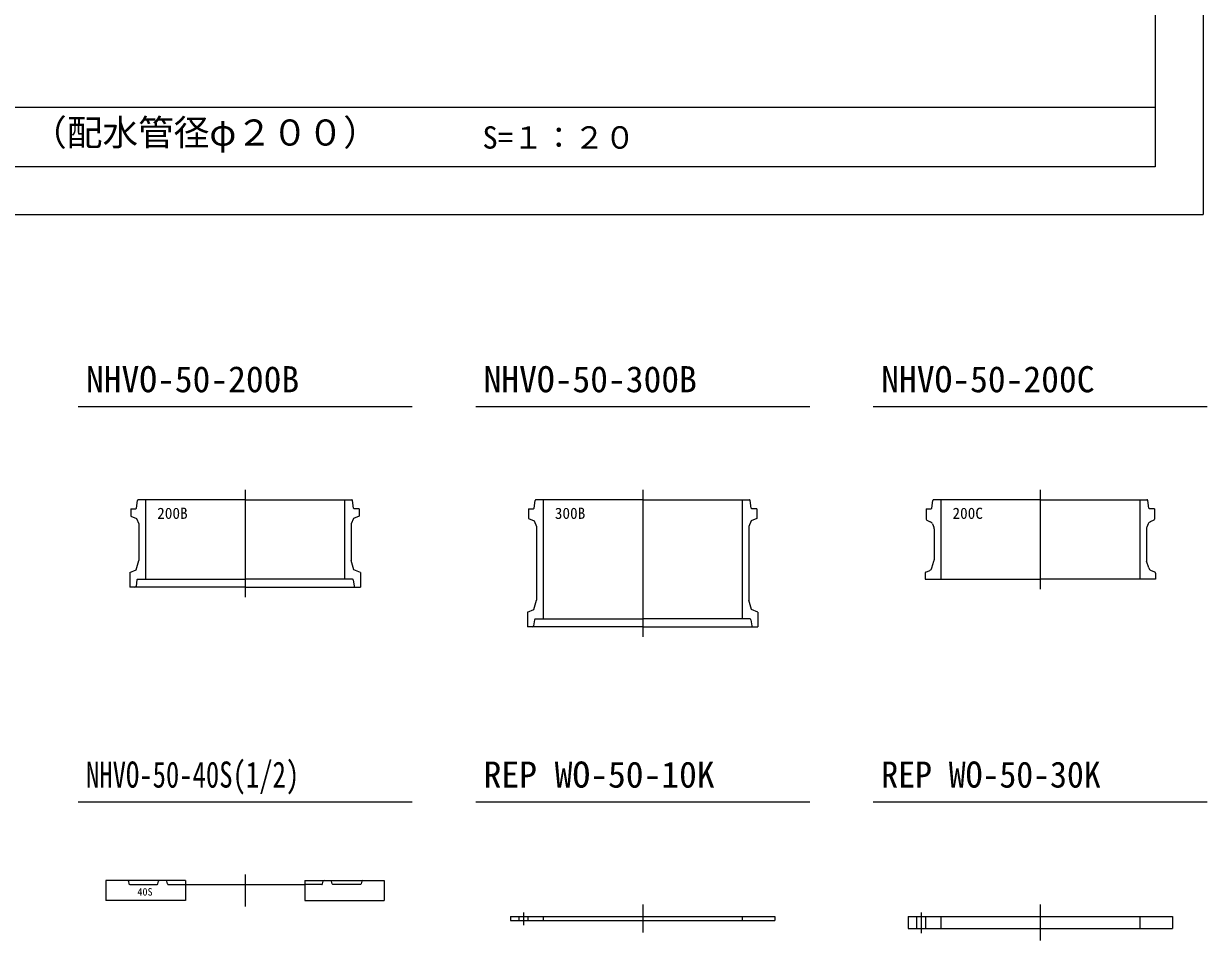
# Model space of a CAD drawing. Units: millimetres at full size, sheet at 1:20; details may follow other scales. Extents: x -5803 to 5817, y -3160 to 3160.
# Drawn here: x -1322 to 1655, y -2745 to -439 of the extents above; entities that cross this region are included whole.
import ezdxf
from ezdxf.enums import TextEntityAlignment as Align

# ---------------------------------------------------------------- set-up
doc = ezdxf.new("R2010")
doc.units = ezdxf.units.MM
doc.header["$LTSCALE"] = 20
for name, color, linetype, lineweight in [('0-7_TEMP01', 3, 'Continuous', 18), ('0-9_躯体', 7, 'Continuous', 9), ('0-C_図面標題', 3, 'Continuous', 18), ('0-D_図面枠', 3, 'Continuous', 18)]:
    doc.layers.add(name, color=color, linetype=linetype, lineweight=lineweight)
doc.layers.add('0-F_注釈', color=1, linetype='Continuous')
doc.styles.add('ＭＳ ゴシック', font='')
doc.styles.get('ＭＳ ゴシック').set_extended_font_data('MS Gothic')

msp = doc.modelspace()

# ---------------------------------------------------------------- linework, layer by layer
at = {"layer": '0-7_TEMP01'}
for p, q in [((-4296.06, -919.63), (1643.94, -919.63)), ((-765.26, -1611.96), (-765.26, -1881.95)), ((234.74, -1611.96), (234.74, -1981.95)), ((1234.74, -1611.96), (1234.74, -1861.96)), ((-765.26, -2579.89), (-765.26, -2659.88)), ((-915.26, -2604.89), (-615.27, -2604.89)), ((-65.27, -2675.36), (-65.27, -2707.28)), ((234.74, -2655.37), (234.74, -2725.37)), ((934.74, -2675.36), (934.74, -2727.28)), ((1234.74, -2655.37), (1234.74, -2745.37))]:
    msp.add_line(p, q, dxfattribs=at)
msp.add_lwpolyline([(-4296.06, 3160.37), (1643.94, 3160.37), (1643.94, -919.63)], dxfattribs=at)
at = {"layer": '0-9_躯体'}
for p, q in [((-1185.26, -1402.36), (-345.26, -1402.36)), ((-185.26, -1402.36), (654.74, -1402.36)), ((814.74, -1402.36), (1654.74, -1402.36)), ((-765.26, -1636.96), (-1033.51, -1636.96)), ((-1015.26, -1636.96), (-1015.26, -1836.96)), ((-765.26, -1636.96), (-497.02, -1636.96)), ((-515.27, -1636.96), (-515.27, -1836.96)), ((234.74, -1636.96), (-33.51, -1636.96)), ((-15.27, -1636.96), (-15.27, -1936.96)), ((234.74, -1636.96), (502.98, -1636.96)), ((484.73, -1636.96), (484.73, -1936.96)), ((1234.74, -1636.96), (966.49, -1636.96)), ((984.74, -1636.96), (984.74, -1836.96)), ((1234.74, -1636.96), (1502.98, -1636.96)), ((1484.74, -1636.96), (1484.74, -1836.96)), ((-1052.27, -1659.95), (-1052.27, -1677.95)), ((-1052.27, -1659.95), (-1040.02, -1659.95)), ((-1038.04, -1658.21), (-1035.49, -1638.69)), ((-492.49, -1658.21), (-495.04, -1638.69)), ((-478.27, -1659.95), (-490.5, -1659.95)), ((-478.27, -1659.95), (-478.27, -1677.95)), ((-52.27, -1659.95), (-52.27, -1683.95)), ((-52.27, -1659.95), (-40.02, -1659.95)), ((-38.04, -1658.21), (-35.49, -1638.69)), ((507.51, -1658.21), (504.96, -1638.69)), ((521.74, -1659.95), (509.5, -1659.95)), ((521.74, -1659.95), (521.74, -1683.95)), ((947.74, -1659.95), (947.74, -1685.97)), ((947.74, -1659.95), (959.98, -1659.95)), ((961.97, -1658.21), (964.51, -1638.69)), ((1507.51, -1658.21), (1504.96, -1638.69)), ((1521.73, -1659.95), (1509.49, -1659.95)), ((1521.73, -1659.95), (1521.73, -1685.97)), ((-1052.27, -1677.95), (-1038.26, -1683.95)), ((-1038.26, -1683.95), (-1032.26, -1697.95)), ((507.74, -1689.96), (501.74, -1703.95)), ((521.74, -1683.95), (507.74, -1689.96)), ((949.56, -1688.74), (958.06, -1692.38)), ((1519.92, -1688.74), (1511.41, -1692.38)), ((-1032.26, -1697.95), (-1032.26, -1789.96)), ((-498.26, -1697.95), (-498.26, -1789.96)), ((-32.27, -1703.95), (-32.27, -1889.96)), ((501.74, -1703.95), (501.74, -1889.96)), ((963.32, -1697.63), (966.93, -1706.07)), ((967.74, -1710), (967.74, -1788.46)), ((1501.73, -1710), (1501.73, -1788.46)), ((1506.16, -1697.63), (1502.55, -1706.07)), ((-491.26, -1812.95), (-498.26, -1789.96)), ((-475.26, -1819.95), (-491.26, -1812.95)), ((946.54, -1819.17), (956.52, -1814.8)), ((962.07, -1808.55), (967.31, -1791.38)), ((1507.39, -1808.55), (1502.17, -1791.38)), ((1522.94, -1819.17), (1512.95, -1814.8)), ((-1055.26, -1819.95), (-1055.26, -1856.95)), ((-1037.48, -1838.7), (-1039.43, -1854.33)), ((-1035.5, -1836.96), (-765.26, -1836.96)), ((-495.03, -1836.96), (-765.26, -1836.96)), ((-493.05, -1838.7), (-491.09, -1854.33)), ((-475.26, -1819.95), (-475.26, -1856.95)), ((944.74, -1821.91), (944.74, -1836.96)), ((944.74, -1836.96), (1234.74, -1836.96)), ((1524.74, -1836.96), (1234.74, -1836.96)), ((1524.74, -1821.91), (1524.74, -1836.96)), ((-765.26, -1856.95), (-1055.26, -1856.95)), ((-765.26, -1856.95), (-475.26, -1856.95)), ((-39.27, -1912.95), (-32.27, -1889.96)), ((508.74, -1912.95), (501.74, -1889.96)), ((-55.26, -1919.95), (-39.27, -1912.95)), ((-55.26, -1919.95), (-55.26, -1956.95)), ((524.74, -1919.95), (508.74, -1912.95)), ((524.74, -1919.95), (524.74, -1956.95)), ((234.74, -1956.95), (-55.26, -1956.95)), ((-37.48, -1938.7), (-39.43, -1954.33)), ((-35.5, -1936.96), (234.74, -1936.96)), ((504.97, -1936.96), (234.74, -1936.96)), ((234.74, -1956.95), (524.74, -1956.95)), ((506.95, -1938.7), (508.91, -1954.33)), ((-1185.26, -2396.95), (-345.26, -2396.95)), ((-185.26, -2396.95), (654.74, -2396.95)), ((814.74, -2396.95), (1654.74, -2396.95)), ((-915.26, -2594.88), (-1115.26, -2594.88)), ((-1115.26, -2594.88), (-1115.26, -2644.88)), ((-1058.58, -2596.49), (-1057.22, -2603.27)), ((-1055.26, -2604.89), (-986.14, -2604.89)), ((-984.18, -2603.27), (-982.82, -2596.49)), ((-959.92, -2603.46), (-962.07, -2596.31)), ((-958.01, -2604.89), (-915.26, -2604.89)), ((-915.26, -2594.88), (-915.26, -2644.88)), ((-615.27, -2594.88), (-415.27, -2594.88)), ((-615.27, -2594.88), (-615.27, -2644.88)), ((-572.51, -2604.89), (-615.27, -2604.89)), ((-570.6, -2603.46), (-568.46, -2596.31)), ((-546.35, -2603.27), (-547.7, -2596.49)), ((-475.26, -2604.89), (-544.38, -2604.89)), ((-471.95, -2596.49), (-473.3, -2603.27)), ((-415.27, -2594.88), (-415.27, -2644.88)), ((-915.26, -2644.88), (-1115.26, -2644.88)), ((-615.27, -2644.88), (-415.27, -2644.88)), ((-97.27, -2685.37), (566.74, -2685.37)), ((-97.27, -2685.37), (-97.27, -2695.37)), ((-97.27, -2695.37), (566.74, -2695.37)), ((-76.77, -2685.37), (-76.77, -2695.37)), ((-53.77, -2685.37), (-53.77, -2695.37)), ((-15.27, -2685.37), (-15.27, -2695.37)), ((484.73, -2685.37), (484.73, -2695.37)), ((566.74, -2685.37), (566.74, -2695.37)), ((902.74, -2685.37), (1566.74, -2685.37)), ((902.74, -2685.37), (902.74, -2715.37)), ((923.23, -2685.37), (923.23, -2715.37)), ((946.24, -2685.37), (946.24, -2715.37)), ((984.74, -2685.37), (984.74, -2715.37)), ((1484.74, -2685.37), (1484.74, -2715.37)), ((1566.74, -2685.37), (1566.74, -2715.37)), ((902.74, -2715.37), (1566.74, -2715.37))]:
    msp.add_line(p, q, dxfattribs=at)
for points in [[(-478.27, -1677.95), (-492.26, -1683.95), (-498.26, -1697.95)], [(-52.27, -1683.95), (-38.27, -1689.96), (-32.27, -1703.95)], [(-1055.26, -1819.95), (-1039.27, -1812.95), (-1032.26, -1789.96)]]:
    msp.add_lwpolyline(points, dxfattribs=at)
for centre, radius, start, end in [((-1033.51, -1638.95), 2, 90, 172.569), ((-497.02, -1638.95), 2, 7.431, 90), ((-33.51, -1638.95), 2, 90, 172.569), ((502.98, -1638.95), 2, 7.431, 90), ((966.49, -1638.95), 2, 90, 172.569), ((1502.98, -1638.95), 2, 7.431, 90), ((-1040.02, -1657.95), 2, 270, 352.569), ((-490.5, -1657.95), 2, 187.431, 270), ((-40.02, -1657.95), 2, 270, 352.569), ((509.5, -1657.95), 2, 187.431, 270), ((959.98, -1657.95), 2, 270, 352.569), ((1509.49, -1657.95), 2, 187.431, 270), ((950.74, -1685.97), 3, 180, 246.801), ((954.12, -1701.57), 10, 23.199, 66.801), ((1515.35, -1701.57), 10, 113.199, 156.801), ((1518.74, -1685.97), 3, 293.199, 0), ((957.73, -1710), 10, 0, 23.199), ((1511.73, -1710), 10, 156.801, 180), ((952.51, -1805.64), 10, 293.629, 343.072), ((957.73, -1788.46), 10, 343.072, 0), ((1511.73, -1788.46), 10, 180, 196.928), ((1516.97, -1805.64), 10, 196.928, 246.371), ((-1035.5, -1838.95), 2, 90, 172.876), ((-495.03, -1838.95), 2, 7.124, 90), ((947.74, -1821.91), 3, 113.629, 180), ((1521.73, -1821.91), 3, 0, 66.371), ((-1042.41, -1853.95), 3, 270, 352.874), ((-488.11, -1853.95), 3, 187.126, 270), ((-42.41, -1953.95), 3, 270, 352.874), ((-35.5, -1938.95), 2, 90, 172.876), ((504.97, -1938.95), 2, 7.124, 90), ((511.89, -1953.95), 3, 187.126, 270), ((-1060.54, -2596.88), 2, 11.31, 90), ((-1055.26, -2602.89), 2, 191.31, 270), ((-986.14, -2602.89), 2, 270, 348.691), ((-980.86, -2596.88), 2, 90, 168.691), ((-963.99, -2596.88), 2, 16.7, 90), ((-958.01, -2602.89), 2, 196.7, 270), ((-572.51, -2602.89), 2, 270, 343.3), ((-566.54, -2596.88), 2, 90, 163.3), ((-549.66, -2596.88), 2, 11.309, 90), ((-544.38, -2602.89), 2, 191.309, 270), ((-475.26, -2602.89), 2, 270, 348.69), ((-469.98, -2596.88), 2, 90, 168.69)]:
    msp.add_arc(centre, radius, start, end, dxfattribs=at)
at = {"layer": '0-C_図面標題'}
msp.add_line((-4176.06, -649.63), (1523.94, -649.63), dxfattribs=at)
at = {"layer": '0-D_図面枠'}
msp.add_lwpolyline([(-4176.06, 3040.37), (1523.94, 3040.37), (1523.94, -799.63), (-4176.06, -799.63)], close=True, dxfattribs=at)

# ---------------------------------------------------------------- texts
at = {"layer": '0-9_躯体', "style": 'ＭＳ ゴシック'}
for s, p in [('NHVO-50-200B', (-1165.26, -1386.32)), ('NHVO-50-300B', (-165.26, -1386.32)), ('NHVO-50-200C', (834.74, -1386.32)), ('REP WO-50-10K', (-165.26, -2380.91))]:
    msp.add_text(s, height=65.69, dxfattribs=at).set_placement(p, align=Align.BOTTOM_LEFT)
for s, width, p in [('NHVO-50-40S(1/2)', 0.75, (-1165.26, -2380.91)), ('REP WO-50-30K', 0.95, (834.74, -2380.91))]:
    msp.add_text(s, height=65.69, dxfattribs=dict(at, width=width)).set_placement(p, align=Align.BOTTOM_LEFT)
at = {"layer": '0-C_図面標題', "style": 'ＭＳ ゴシック'}
for s, height, p in [('消\u3000火\u3000栓\u3000室\u3000標\u3000準\u3000図\u3000０５\u3000（配水管径φ２００）', 65.69, (-2826.27, -765.79)), ('S=１：２０', 56.3, (-168.05, -770.71))]:
    msp.add_text(s, height=height, dxfattribs=at).set_placement(p, align=Align.BOTTOM_LEFT)
at = {"layer": '0-F_注釈', "style": 'ＭＳ ゴシック'}
for s, height, p in [('200B', 28.15, (-986.2, -1693.58)), ('300B', 28.15, (13.79, -1693.58)), ('200C', 28.15, (1013.8, -1693.58)), ('40S', 18.77, (-1035.97, -2638.39))]:
    msp.add_text(s, height=height, dxfattribs=at).set_placement(p, align=Align.BOTTOM_LEFT)

doc.saveas('drawing.dxf')
